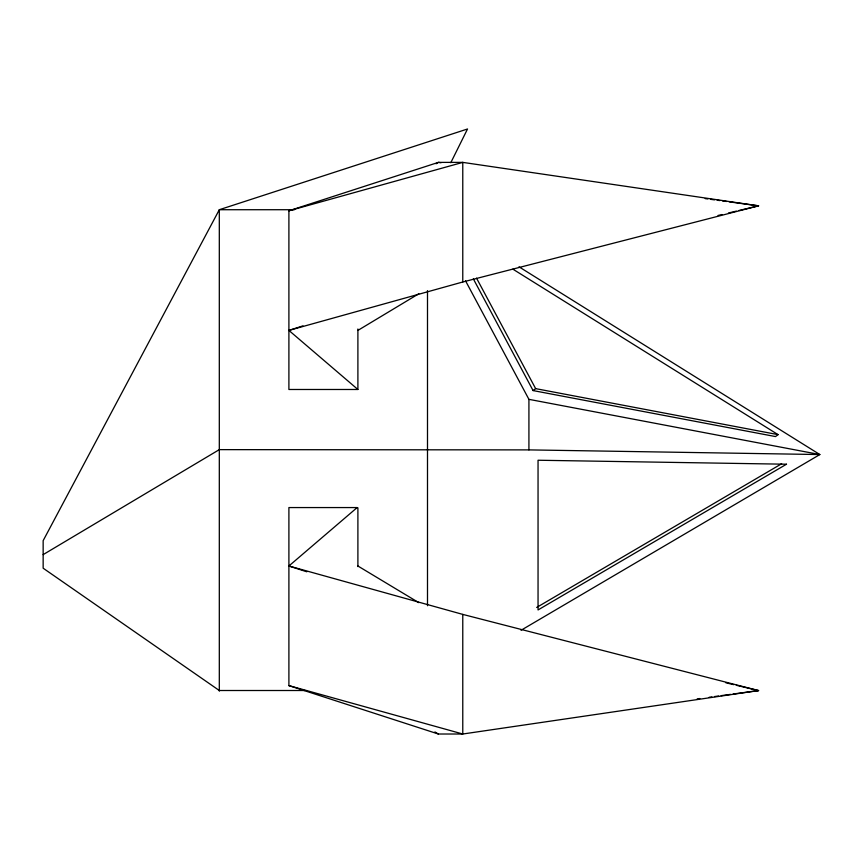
<?xml version="1.0" encoding="UTF-8"?>
<svg xmlns="http://www.w3.org/2000/svg" width="863" height="863" viewBox="0 0 863 863"><rect width="100%" height="100%" fill="white"/><g stroke="black" fill="none" stroke-linecap="round" stroke-linejoin="round"><path stroke-width="1.29" d="M450.799 162.719L467.53 128.986L219.31 209.72L43.15 540.659L43.15 568.199L219.31 690.508L305.275 690.508M306.786 571.791L288.9 565.999L357.153 507.563L357.897 507.876L357.897 566.592M533.086 390.572L535.643 388.63L778.07 434.639L775.513 436.57L533.086 390.572L473.345 278.889M521.036 630.281L819.85 454.553L519.008 266.829M436.052 163.776L438.35 162.384L462.773 162.384L758.545 205.836L462.773 281.996L288.9 330.41L357.897 389.483L357.897 329.008M357.897 330.41L418.814 293.754M43.15 554.629L219.31 449.634L528.922 449.893L819.85 454.553L528.922 399.342L465.535 280.831M536.667 607.455L781.63 463.765M357.897 389.483L288.9 389.483L288.9 210.799L438.35 162.384L441.025 162.751M288.9 330.41L302.956 325.858M288.9 210.799L462.773 162.384L462.773 281.996M718.027 215.47L721.953 214.542M728.491 212.988L736.333 211.122M738.944 210.496L758.545 205.836L729.192 201.856M288.9 565.999L462.773 614.402L758.545 690.573L462.773 734.014L438.35 734.014L288.9 685.61L288.9 507.563L357.153 507.563M697.175 698.901L699.839 698.534M709.181 697.272L711.856 696.905M714.521 696.549L718.523 695.999M721.188 695.643L730.53 694.37M733.194 694.014L758.545 690.573L736.333 685.287M754.542 205.836L758.545 205.836M294.456 209.72L219.31 209.72L219.31 691.112M755.88 690.573L758.545 690.573M705.179 198.598L707.854 198.954M710.519 199.321L714.521 199.86M717.185 200.227L719.861 200.583M722.525 200.95L726.527 201.489M725.869 682.795L733.712 684.661M288.9 685.61L462.773 734.014L462.773 614.402M357.897 565.999L418.814 602.654M434.909 731.943L438.35 734.014M512.849 269.137L778.07 434.639M476.538 278.145L535.643 388.63M528.922 399.342L528.922 449.893M427.498 290.594L427.498 605.729M786.495 464.218L538.048 609.947L538.048 460.238L786.495 464.218"/></g></svg>
